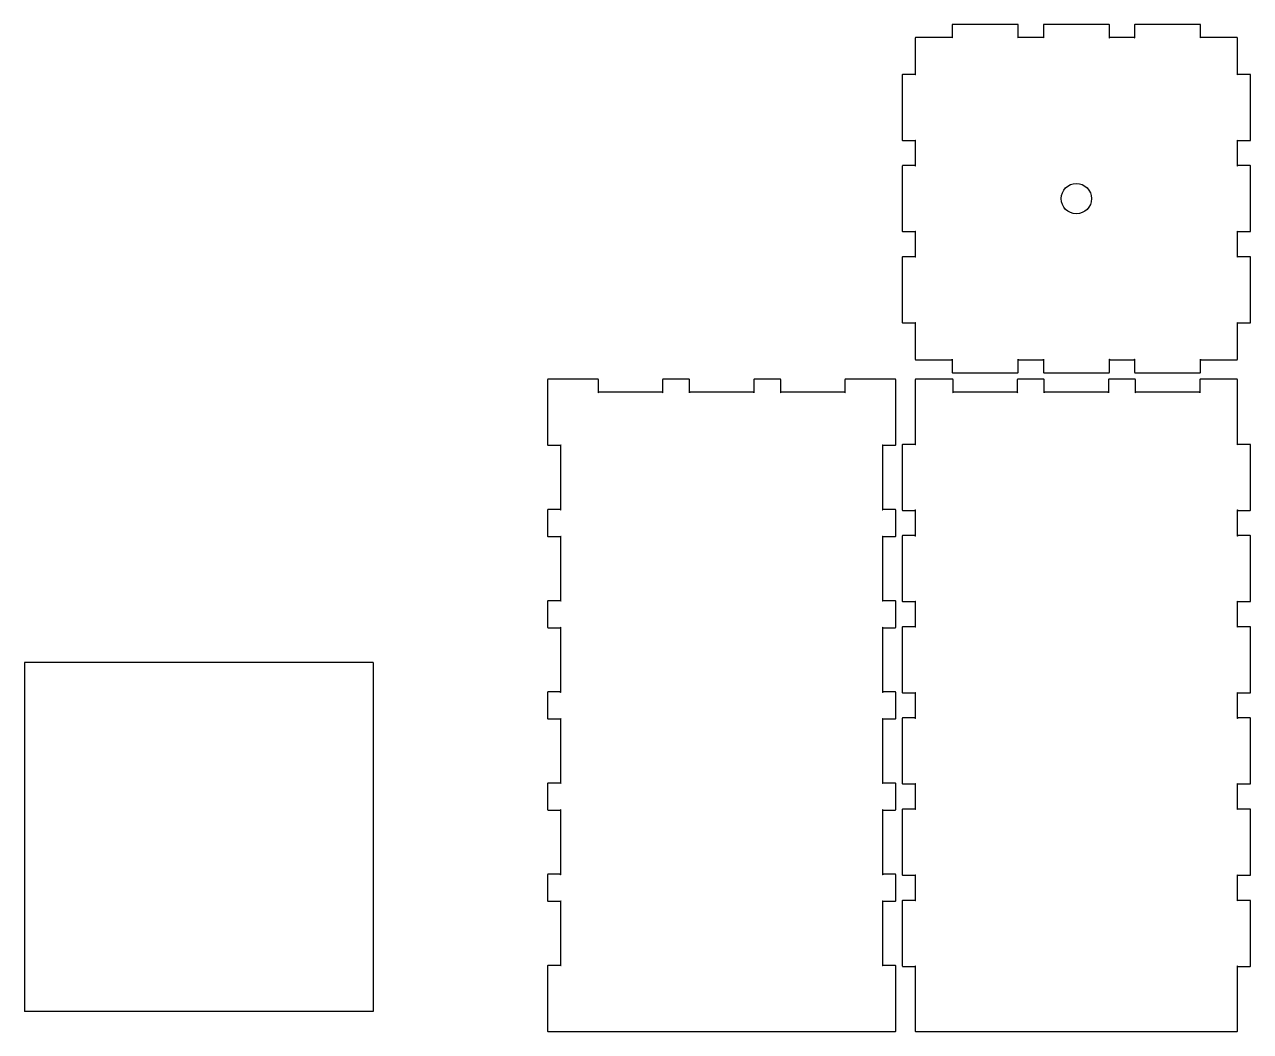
# Model space of a CAD drawing. Extents: x -296 to 191, y -127 to 257.
# Drawn here: x -90.9 to 191.5, y 24.9 to 256.8 of the extents above; entities that cross this region are included whole.
import ezdxf

# ---------------------------------------------------------------- set-up
doc = ezdxf.new("R2010")
doc.units = 0
doc.header["$MEASUREMENT"] = 0
doc.layers.add('MODELSKETCH_VISIBLE', color=7, linetype='CONTINUOUS')

msp = doc.modelspace()

# ---------------------------------------------------------------- linework, layer by layer
at = {"layer": 'MODELSKETCH_VISIBLE'}
for p, q in [((122.79, 256.74), (122.76, 256.68)), ((122.76, 256.68), (122.76, 256.66)), ((122.76, 256.66), (122.76, 253.66)), ((122.84, 256.76), (122.79, 256.74)), ((122.86, 256.76), (122.84, 256.76)), ((137.86, 256.76), (122.86, 256.76)), ((137.88, 256.76), (137.86, 256.76)), ((137.93, 256.74), (137.88, 256.76)), ((137.96, 256.68), (137.93, 256.74)), ((137.96, 256.66), (137.96, 256.68)), ((137.96, 253.66), (137.96, 256.66)), ((143.79, 256.74), (143.76, 256.68)), ((143.76, 256.68), (143.76, 256.66)), ((143.76, 256.66), (143.76, 253.66)), ((143.84, 256.76), (143.79, 256.74)), ((143.86, 256.76), (143.84, 256.76)), ((158.86, 256.76), (143.86, 256.76)), ((158.88, 256.76), (158.86, 256.76)), ((158.93, 256.74), (158.88, 256.76)), ((158.96, 256.68), (158.93, 256.74)), ((158.96, 256.66), (158.96, 256.68)), ((158.96, 253.66), (158.96, 256.66)), ((164.79, 256.74), (164.76, 256.68)), ((164.76, 256.68), (164.76, 256.66)), ((164.76, 256.66), (164.76, 253.66)), ((164.84, 256.76), (164.79, 256.74)), ((164.86, 256.76), (164.84, 256.76)), ((179.86, 256.76), (164.86, 256.76)), ((179.88, 256.76), (179.86, 256.76)), ((179.93, 256.74), (179.88, 256.76)), ((179.96, 256.68), (179.93, 256.74)), ((179.96, 256.66), (179.96, 256.68)), ((179.96, 253.66), (179.96, 256.66)), ((114.29, 253.73), (114.26, 253.68)), ((114.26, 253.68), (114.26, 253.66)), ((114.26, 253.66), (114.26, 245.16)), ((114.34, 253.76), (114.29, 253.73)), ((114.36, 253.76), (114.34, 253.76)), ((122.86, 253.76), (114.36, 253.76)), ((122.76, 253.68), (122.79, 253.73)), ((122.76, 253.66), (122.76, 253.68)), ((122.79, 253.73), (122.84, 253.76)), ((122.84, 253.76), (122.86, 253.76)), ((143.86, 253.76), (137.86, 253.76)), ((137.86, 253.76), (137.88, 253.76)), ((137.88, 253.76), (137.93, 253.73)), ((137.93, 253.73), (137.96, 253.68)), ((137.96, 253.68), (137.96, 253.66)), ((143.76, 253.68), (143.79, 253.73)), ((143.76, 253.66), (143.76, 253.68)), ((143.79, 253.73), (143.84, 253.76)), ((143.84, 253.76), (143.86, 253.76)), ((158.86, 253.76), (158.88, 253.76)), ((164.86, 253.76), (158.86, 253.76)), ((158.88, 253.76), (158.93, 253.73)), ((158.93, 253.73), (158.96, 253.68)), ((158.96, 253.68), (158.96, 253.66)), ((164.76, 253.68), (164.79, 253.73)), ((164.76, 253.66), (164.76, 253.68)), ((164.79, 253.73), (164.84, 253.76)), ((164.84, 253.76), (164.86, 253.76)), ((179.86, 253.76), (179.88, 253.76)), ((188.36, 253.76), (179.86, 253.76)), ((179.88, 253.76), (179.93, 253.73)), ((179.93, 253.73), (179.96, 253.68)), ((179.96, 253.68), (179.96, 253.66)), ((188.38, 253.76), (188.36, 253.76)), ((188.43, 253.73), (188.38, 253.76)), ((188.46, 253.68), (188.43, 253.73)), ((188.46, 253.66), (188.46, 253.68)), ((188.46, 245.16), (188.46, 253.66)), ((111.29, 245.24), (111.26, 245.18)), ((111.26, 245.18), (111.26, 245.16)), ((111.26, 245.16), (111.26, 230.16)), ((111.34, 245.26), (111.29, 245.24)), ((111.36, 245.26), (111.34, 245.26)), ((114.36, 245.26), (111.36, 245.26)), ((114.26, 245.18), (114.29, 245.24)), ((114.26, 245.16), (114.26, 245.18)), ((114.29, 245.24), (114.34, 245.26)), ((114.34, 245.26), (114.36, 245.26)), ((188.36, 245.26), (188.38, 245.26)), ((191.36, 245.26), (188.36, 245.26)), ((188.38, 245.26), (188.43, 245.24)), ((188.43, 245.24), (188.46, 245.18)), ((188.46, 245.18), (188.46, 245.16)), ((191.38, 245.26), (191.36, 245.26)), ((191.43, 245.24), (191.38, 245.26)), ((191.46, 245.18), (191.43, 245.24)), ((191.46, 245.16), (191.46, 245.18)), ((191.46, 230.16), (191.46, 245.16)), ((111.26, 230.16), (111.26, 230.15)), ((111.26, 230.15), (111.29, 230.09)), ((111.29, 230.09), (111.34, 230.06)), ((111.34, 230.06), (111.36, 230.06)), ((111.36, 230.06), (114.36, 230.06)), ((114.26, 230.15), (114.26, 230.16)), ((114.26, 230.16), (114.26, 224.16)), ((114.29, 230.09), (114.26, 230.15)), ((114.34, 230.06), (114.29, 230.09)), ((114.36, 230.06), (114.34, 230.06)), ((188.38, 230.06), (188.36, 230.06)), ((188.36, 230.06), (191.36, 230.06)), ((188.43, 230.09), (188.38, 230.06)), ((188.46, 230.15), (188.43, 230.09)), ((188.46, 224.16), (188.46, 230.16)), ((188.46, 230.16), (188.46, 230.15)), ((191.36, 230.06), (191.38, 230.06)), ((191.38, 230.06), (191.43, 230.09)), ((191.43, 230.09), (191.46, 230.15)), ((191.46, 230.15), (191.46, 230.16)), ((111.29, 224.23), (111.26, 224.18)), ((111.26, 224.18), (111.26, 224.16)), ((111.26, 224.16), (111.26, 209.16)), ((111.34, 224.26), (111.29, 224.23)), ((111.36, 224.26), (111.34, 224.26)), ((114.36, 224.26), (111.36, 224.26)), ((114.26, 224.18), (114.29, 224.23)), ((114.26, 224.16), (114.26, 224.18)), ((114.29, 224.23), (114.34, 224.26)), ((114.34, 224.26), (114.36, 224.26)), ((191.36, 224.26), (188.36, 224.26)), ((188.36, 224.26), (188.38, 224.26)), ((188.38, 224.26), (188.43, 224.23)), ((188.43, 224.23), (188.46, 224.18)), ((188.46, 224.18), (188.46, 224.16)), ((191.38, 224.26), (191.36, 224.26)), ((191.43, 224.23), (191.38, 224.26)), ((191.46, 224.18), (191.43, 224.23)), ((191.46, 224.16), (191.46, 224.18)), ((191.46, 209.16), (191.46, 224.16)), ((111.26, 209.16), (111.26, 209.15)), ((111.26, 209.15), (111.29, 209.09)), ((111.29, 209.09), (111.34, 209.06)), ((111.34, 209.06), (111.36, 209.06)), ((111.36, 209.06), (114.36, 209.06)), ((114.26, 209.15), (114.26, 209.16)), ((114.26, 209.16), (114.26, 203.16)), ((114.29, 209.09), (114.26, 209.15)), ((114.34, 209.06), (114.29, 209.09)), ((114.36, 209.06), (114.34, 209.06)), ((188.38, 209.06), (188.36, 209.06)), ((188.36, 209.06), (191.36, 209.06)), ((188.43, 209.09), (188.38, 209.06)), ((188.46, 209.15), (188.43, 209.09)), ((188.46, 203.16), (188.46, 209.16)), ((188.46, 209.16), (188.46, 209.15)), ((191.36, 209.06), (191.38, 209.06)), ((191.38, 209.06), (191.43, 209.09)), ((191.43, 209.09), (191.46, 209.15)), ((191.46, 209.15), (191.46, 209.16)), ((111.29, 203.23), (111.26, 203.18)), ((111.26, 203.18), (111.26, 203.16)), ((111.26, 203.16), (111.26, 188.16)), ((111.34, 203.26), (111.29, 203.23)), ((111.36, 203.26), (111.34, 203.26)), ((114.36, 203.26), (111.36, 203.26)), ((114.26, 203.18), (114.29, 203.23)), ((114.26, 203.16), (114.26, 203.18)), ((114.29, 203.23), (114.34, 203.26)), ((114.34, 203.26), (114.36, 203.26)), ((191.36, 203.26), (188.36, 203.26)), ((188.36, 203.26), (188.38, 203.26)), ((188.38, 203.26), (188.43, 203.23)), ((188.43, 203.23), (188.46, 203.18)), ((188.46, 203.18), (188.46, 203.16)), ((191.38, 203.26), (191.36, 203.26)), ((191.43, 203.23), (191.38, 203.26)), ((191.46, 203.18), (191.43, 203.23)), ((191.46, 203.16), (191.46, 203.18)), ((191.46, 188.16), (191.46, 203.16)), ((111.26, 188.16), (111.26, 188.15)), ((111.26, 188.15), (111.29, 188.09)), ((111.29, 188.09), (111.34, 188.06)), ((111.34, 188.06), (111.36, 188.06)), ((111.36, 188.06), (114.36, 188.06)), ((114.26, 188.15), (114.26, 188.16)), ((114.26, 188.16), (114.26, 179.66)), ((114.29, 188.09), (114.26, 188.15)), ((114.34, 188.06), (114.29, 188.09)), ((114.36, 188.06), (114.34, 188.06)), ((188.38, 188.06), (188.36, 188.06)), ((188.36, 188.06), (191.36, 188.06)), ((188.43, 188.09), (188.38, 188.06)), ((188.46, 188.15), (188.43, 188.09)), ((188.46, 179.66), (188.46, 188.16)), ((188.46, 188.16), (188.46, 188.15)), ((191.36, 188.06), (191.38, 188.06)), ((191.38, 188.06), (191.43, 188.09)), ((191.43, 188.09), (191.46, 188.15)), ((191.46, 188.15), (191.46, 188.16)), ((114.26, 179.66), (114.26, 179.65)), ((114.26, 179.65), (114.29, 179.59)), ((114.29, 179.59), (114.34, 179.56)), ((114.34, 179.56), (114.36, 179.56)), ((114.36, 179.56), (122.86, 179.56)), ((122.76, 179.66), (122.76, 176.66)), ((122.76, 179.65), (122.76, 179.66)), ((122.79, 179.59), (122.76, 179.65)), ((122.84, 179.56), (122.79, 179.59)), ((122.86, 179.56), (122.84, 179.56)), ((137.86, 179.56), (143.86, 179.56)), ((137.88, 179.56), (137.86, 179.56)), ((137.93, 179.59), (137.88, 179.56)), ((137.96, 179.65), (137.93, 179.59)), ((137.96, 179.66), (137.96, 179.65)), ((137.96, 176.66), (137.96, 179.66)), ((143.76, 179.65), (143.76, 179.66)), ((143.76, 179.66), (143.76, 176.66)), ((143.79, 179.59), (143.76, 179.65)), ((143.84, 179.56), (143.79, 179.59)), ((143.86, 179.56), (143.84, 179.56)), ((158.88, 179.56), (158.86, 179.56)), ((158.86, 179.56), (164.86, 179.56)), ((158.93, 179.59), (158.88, 179.56)), ((158.96, 179.65), (158.93, 179.59)), ((158.96, 176.66), (158.96, 179.66)), ((158.96, 179.66), (158.96, 179.65)), ((164.76, 179.65), (164.76, 179.66)), ((164.76, 179.66), (164.76, 176.66)), ((164.79, 179.59), (164.76, 179.65)), ((164.84, 179.56), (164.79, 179.59)), ((164.86, 179.56), (164.84, 179.56)), ((179.88, 179.56), (179.86, 179.56)), ((179.86, 179.56), (188.36, 179.56)), ((179.93, 179.59), (179.88, 179.56)), ((179.96, 179.65), (179.93, 179.59)), ((179.96, 176.66), (179.96, 179.66)), ((179.96, 179.66), (179.96, 179.65)), ((188.36, 179.56), (188.38, 179.56)), ((188.38, 179.56), (188.43, 179.59)), ((188.43, 179.59), (188.46, 179.65)), ((188.46, 179.65), (188.46, 179.66)), ((122.76, 176.66), (122.76, 176.65)), ((122.76, 176.65), (122.79, 176.59)), ((122.79, 176.59), (122.84, 176.56)), ((122.84, 176.56), (122.86, 176.56)), ((122.86, 176.56), (137.86, 176.56)), ((137.86, 176.56), (137.88, 176.56)), ((137.88, 176.56), (137.93, 176.59)), ((137.93, 176.59), (137.96, 176.65)), ((137.96, 176.65), (137.96, 176.66)), ((143.76, 176.66), (143.76, 176.65)), ((143.76, 176.65), (143.79, 176.59)), ((143.79, 176.59), (143.84, 176.56)), ((143.84, 176.56), (143.86, 176.56)), ((143.86, 176.56), (158.86, 176.56)), ((158.86, 176.56), (158.88, 176.56)), ((158.88, 176.56), (158.93, 176.59)), ((158.93, 176.59), (158.96, 176.65)), ((158.96, 176.65), (158.96, 176.66)), ((164.76, 176.66), (164.76, 176.65)), ((164.76, 176.65), (164.79, 176.59)), ((164.79, 176.59), (164.84, 176.56)), ((164.84, 176.56), (164.86, 176.56)), ((164.86, 176.56), (179.86, 176.56)), ((179.86, 176.56), (179.88, 176.56)), ((179.88, 176.56), (179.93, 176.59)), ((179.93, 176.59), (179.96, 176.65)), ((179.96, 176.65), (179.96, 176.66)), ((29.59, 175.03), (29.56, 174.98)), ((29.56, 174.98), (29.56, 174.96)), ((29.56, 174.96), (29.56, 171.96)), ((29.64, 175.06), (29.59, 175.03)), ((29.66, 175.06), (29.64, 175.06)), ((32.66, 175.06), (29.66, 175.06)), ((41.16, 175.06), (32.66, 175.06)), ((41.18, 175.06), (41.16, 175.06)), ((41.23, 175.03), (41.18, 175.06)), ((41.26, 174.98), (41.23, 175.03)), ((41.26, 174.96), (41.26, 174.98)), ((41.26, 171.96), (41.26, 174.96)), ((56.09, 175.03), (56.06, 174.98)), ((56.06, 174.98), (56.06, 174.96)), ((56.06, 174.96), (56.06, 171.96)), ((56.14, 175.06), (56.09, 175.03)), ((56.16, 175.06), (56.14, 175.06)), ((62.16, 175.06), (56.16, 175.06)), ((62.18, 175.06), (62.16, 175.06)), ((62.23, 175.03), (62.18, 175.06)), ((62.26, 174.98), (62.23, 175.03)), ((62.26, 174.96), (62.26, 174.98)), ((62.26, 171.96), (62.26, 174.96)), ((77.09, 175.03), (77.06, 174.98)), ((77.06, 174.98), (77.06, 174.96)), ((77.06, 174.96), (77.06, 171.96)), ((77.14, 175.06), (77.09, 175.03)), ((77.16, 175.06), (77.14, 175.06)), ((83.16, 175.06), (77.16, 175.06)), ((83.18, 175.06), (83.16, 175.06)), ((83.23, 175.03), (83.18, 175.06)), ((83.26, 174.98), (83.23, 175.03)), ((83.26, 174.96), (83.26, 174.98)), ((83.26, 171.96), (83.26, 174.96)), ((98.09, 175.03), (98.06, 174.98)), ((98.06, 174.98), (98.06, 174.96)), ((98.06, 174.96), (98.06, 171.96)), ((98.14, 175.06), (98.09, 175.03)), ((98.16, 175.06), (98.14, 175.06)), ((106.66, 175.06), (98.16, 175.06)), ((109.66, 175.06), (106.66, 175.06)), ((109.68, 175.06), (109.66, 175.06)), ((109.73, 175.03), (109.68, 175.06)), ((109.76, 174.98), (109.73, 175.03)), ((109.76, 174.96), (109.76, 174.98)), ((109.76, 171.96), (109.76, 174.96)), ((114.29, 175.03), (114.26, 174.98)), ((114.26, 174.98), (114.26, 174.96)), ((114.26, 174.96), (114.26, 171.96)), ((114.34, 175.06), (114.29, 175.03)), ((114.36, 175.06), (114.34, 175.06)), ((122.86, 175.06), (114.36, 175.06)), ((122.88, 175.06), (122.86, 175.06)), ((122.93, 175.03), (122.88, 175.06)), ((122.96, 174.98), (122.93, 175.03)), ((122.96, 174.96), (122.96, 174.98)), ((122.96, 171.96), (122.96, 174.96)), ((137.79, 175.03), (137.76, 174.98)), ((137.76, 174.98), (137.76, 174.96)), ((137.76, 174.96), (137.76, 171.96)), ((137.84, 175.06), (137.79, 175.03)), ((137.86, 175.06), (137.84, 175.06)), ((143.86, 175.06), (137.86, 175.06)), ((143.88, 175.06), (143.86, 175.06)), ((143.93, 175.03), (143.88, 175.06)), ((143.96, 174.98), (143.93, 175.03)), ((143.96, 174.96), (143.96, 174.98)), ((143.96, 171.96), (143.96, 174.96)), ((158.79, 175.03), (158.76, 174.98)), ((158.76, 174.98), (158.76, 174.96)), ((158.76, 174.96), (158.76, 171.96)), ((158.84, 175.06), (158.79, 175.03)), ((158.86, 175.06), (158.84, 175.06)), ((164.86, 175.06), (158.86, 175.06)), ((164.88, 175.06), (164.86, 175.06)), ((164.93, 175.03), (164.88, 175.06)), ((164.96, 174.98), (164.93, 175.03)), ((164.96, 174.96), (164.96, 174.98)), ((164.96, 171.96), (164.96, 174.96)), ((179.79, 175.03), (179.76, 174.98)), ((179.76, 174.98), (179.76, 174.96)), ((179.76, 174.96), (179.76, 171.96)), ((179.84, 175.06), (179.79, 175.03)), ((179.86, 175.06), (179.84, 175.06)), ((188.36, 175.06), (179.86, 175.06)), ((188.38, 175.06), (188.36, 175.06)), ((188.43, 175.03), (188.38, 175.06)), ((188.46, 174.98), (188.43, 175.03)), ((188.46, 174.96), (188.46, 174.98)), ((188.46, 171.96), (188.46, 174.96)), ((29.56, 171.96), (29.56, 159.96)), ((41.16, 172.06), (41.18, 172.06)), ((56.16, 172.06), (41.16, 172.06)), ((41.18, 172.06), (41.23, 172.03)), ((41.23, 172.03), (41.26, 171.98)), ((41.26, 171.98), (41.26, 171.96)), ((56.06, 171.98), (56.09, 172.03)), ((56.06, 171.96), (56.06, 171.98)), ((56.09, 172.03), (56.14, 172.06)), ((56.14, 172.06), (56.16, 172.06)), ((77.16, 172.06), (62.16, 172.06)), ((62.16, 172.06), (62.18, 172.06)), ((62.18, 172.06), (62.23, 172.03)), ((62.23, 172.03), (62.26, 171.98)), ((62.26, 171.98), (62.26, 171.96)), ((77.06, 171.98), (77.09, 172.03)), ((77.06, 171.96), (77.06, 171.98)), ((77.09, 172.03), (77.14, 172.06)), ((77.14, 172.06), (77.16, 172.06)), ((98.16, 172.06), (83.16, 172.06)), ((83.16, 172.06), (83.18, 172.06)), ((83.18, 172.06), (83.23, 172.03)), ((83.23, 172.03), (83.26, 171.98)), ((83.26, 171.98), (83.26, 171.96)), ((98.06, 171.98), (98.09, 172.03)), ((98.06, 171.96), (98.06, 171.98)), ((98.09, 172.03), (98.14, 172.06)), ((98.14, 172.06), (98.16, 172.06)), ((109.76, 159.96), (109.76, 171.96)), ((114.26, 171.96), (114.26, 159.96)), ((122.86, 172.06), (122.88, 172.06)), ((137.86, 172.06), (122.86, 172.06)), ((122.88, 172.06), (122.93, 172.03)), ((122.93, 172.03), (122.96, 171.98)), ((122.96, 171.98), (122.96, 171.96)), ((137.76, 171.98), (137.79, 172.03)), ((137.76, 171.96), (137.76, 171.98)), ((137.79, 172.03), (137.84, 172.06)), ((137.84, 172.06), (137.86, 172.06)), ((143.86, 172.06), (143.88, 172.06)), ((158.86, 172.06), (143.86, 172.06)), ((143.88, 172.06), (143.93, 172.03)), ((143.93, 172.03), (143.96, 171.98)), ((143.96, 171.98), (143.96, 171.96)), ((158.76, 171.98), (158.79, 172.03)), ((158.76, 171.96), (158.76, 171.98)), ((158.79, 172.03), (158.84, 172.06)), ((158.84, 172.06), (158.86, 172.06)), ((164.86, 172.06), (164.88, 172.06)), ((179.86, 172.06), (164.86, 172.06)), ((164.88, 172.06), (164.93, 172.03)), ((164.93, 172.03), (164.96, 171.98)), ((164.96, 171.98), (164.96, 171.96)), ((179.76, 171.98), (179.79, 172.03)), ((179.76, 171.96), (179.76, 171.98)), ((179.79, 172.03), (179.84, 172.06)), ((179.84, 172.06), (179.86, 172.06)), ((188.46, 159.96), (188.46, 171.96)), ((29.56, 159.96), (29.56, 159.95)), ((29.56, 159.95), (29.59, 159.89)), ((29.59, 159.89), (29.64, 159.86)), ((29.64, 159.86), (29.66, 159.86)), ((29.66, 159.86), (32.66, 159.86)), ((32.56, 159.96), (32.56, 144.96)), ((32.56, 159.95), (32.56, 159.96)), ((32.59, 159.89), (32.56, 159.95)), ((32.64, 159.86), (32.59, 159.89)), ((32.66, 159.86), (32.64, 159.86)), ((106.68, 159.86), (106.66, 159.86)), ((106.66, 159.86), (109.66, 159.86)), ((106.73, 159.89), (106.68, 159.86)), ((106.76, 159.95), (106.73, 159.89)), ((106.76, 144.96), (106.76, 159.96)), ((106.76, 159.96), (106.76, 159.95)), ((109.66, 159.86), (109.68, 159.86)), ((109.68, 159.86), (109.73, 159.89)), ((109.73, 159.89), (109.76, 159.95)), ((109.76, 159.95), (109.76, 159.96)), ((111.29, 160.03), (111.26, 159.98)), ((111.26, 159.98), (111.26, 159.96)), ((111.26, 159.96), (111.26, 144.96)), ((111.34, 160.06), (111.29, 160.03)), ((111.36, 160.06), (111.34, 160.06)), ((114.36, 160.06), (111.36, 160.06)), ((114.26, 159.98), (114.29, 160.03)), ((114.26, 159.96), (114.26, 159.98)), ((114.29, 160.03), (114.34, 160.06)), ((114.34, 160.06), (114.36, 160.06)), ((188.36, 160.06), (188.38, 160.06)), ((191.36, 160.06), (188.36, 160.06)), ((188.38, 160.06), (188.43, 160.03)), ((188.43, 160.03), (188.46, 159.98)), ((188.46, 159.98), (188.46, 159.96)), ((191.38, 160.06), (191.36, 160.06)), ((191.43, 160.03), (191.38, 160.06)), ((191.46, 159.98), (191.43, 160.03)), ((191.46, 159.96), (191.46, 159.98)), ((191.46, 144.96), (191.46, 159.96)), ((29.59, 145.03), (29.56, 144.98)), ((29.56, 144.98), (29.56, 144.96)), ((29.56, 144.96), (29.56, 138.96)), ((29.64, 145.06), (29.59, 145.03)), ((29.66, 145.06), (29.64, 145.06)), ((32.66, 145.06), (29.66, 145.06)), ((32.56, 144.98), (32.59, 145.03)), ((32.56, 144.96), (32.56, 144.98)), ((32.59, 145.03), (32.64, 145.06)), ((32.64, 145.06), (32.66, 145.06)), ((109.66, 145.06), (106.66, 145.06)), ((106.66, 145.06), (106.68, 145.06)), ((106.68, 145.06), (106.73, 145.03)), ((106.73, 145.03), (106.76, 144.98)), ((106.76, 144.98), (106.76, 144.96)), ((109.68, 145.06), (109.66, 145.06)), ((109.73, 145.03), (109.68, 145.06)), ((109.76, 144.98), (109.73, 145.03)), ((109.76, 144.96), (109.76, 144.98)), ((109.76, 138.96), (109.76, 144.96)), ((111.26, 144.96), (111.26, 144.95)), ((111.26, 144.95), (111.29, 144.89)), ((111.29, 144.89), (111.34, 144.86)), ((111.34, 144.86), (111.36, 144.86)), ((111.36, 144.86), (114.36, 144.86)), ((114.26, 144.96), (114.26, 138.96)), ((114.26, 144.95), (114.26, 144.96)), ((114.29, 144.89), (114.26, 144.95)), ((114.34, 144.86), (114.29, 144.89)), ((114.36, 144.86), (114.34, 144.86)), ((188.36, 144.86), (191.36, 144.86)), ((188.38, 144.86), (188.36, 144.86)), ((188.43, 144.89), (188.38, 144.86)), ((188.46, 144.95), (188.43, 144.89)), ((188.46, 144.96), (188.46, 144.95)), ((188.46, 138.96), (188.46, 144.96)), ((191.36, 144.86), (191.38, 144.86)), ((191.38, 144.86), (191.43, 144.89)), ((191.43, 144.89), (191.46, 144.95)), ((191.46, 144.95), (191.46, 144.96)), ((29.56, 138.96), (29.56, 138.95)), ((29.56, 138.95), (29.59, 138.89)), ((29.59, 138.89), (29.64, 138.86)), ((29.64, 138.86), (29.66, 138.86)), ((29.66, 138.86), (32.66, 138.86)), ((32.56, 138.96), (32.56, 123.96)), ((32.56, 138.95), (32.56, 138.96)), ((32.59, 138.89), (32.56, 138.95)), ((32.64, 138.86), (32.59, 138.89)), ((32.66, 138.86), (32.64, 138.86)), ((106.68, 138.86), (106.66, 138.86)), ((106.66, 138.86), (109.66, 138.86)), ((106.73, 138.89), (106.68, 138.86)), ((106.76, 138.95), (106.73, 138.89)), ((106.76, 123.96), (106.76, 138.96)), ((106.76, 138.96), (106.76, 138.95)), ((109.66, 138.86), (109.68, 138.86)), ((109.68, 138.86), (109.73, 138.89)), ((109.73, 138.89), (109.76, 138.95)), ((109.76, 138.95), (109.76, 138.96)), ((111.29, 139.03), (111.26, 138.98)), ((111.26, 138.98), (111.26, 138.96)), ((111.26, 138.96), (111.26, 123.96)), ((111.34, 139.06), (111.29, 139.03)), ((111.36, 139.06), (111.34, 139.06)), ((114.36, 139.06), (111.36, 139.06)), ((114.26, 138.98), (114.29, 139.03)), ((114.26, 138.96), (114.26, 138.98)), ((114.29, 139.03), (114.34, 139.06)), ((114.34, 139.06), (114.36, 139.06)), ((188.36, 139.06), (188.38, 139.06)), ((191.36, 139.06), (188.36, 139.06)), ((188.38, 139.06), (188.43, 139.03)), ((188.43, 139.03), (188.46, 138.98)), ((188.46, 138.98), (188.46, 138.96)), ((191.38, 139.06), (191.36, 139.06)), ((191.43, 139.03), (191.38, 139.06)), ((191.46, 138.98), (191.43, 139.03)), ((191.46, 138.96), (191.46, 138.98)), ((191.46, 123.96), (191.46, 138.96)), ((29.59, 124.03), (29.56, 123.98)), ((29.56, 123.98), (29.56, 123.96)), ((29.56, 123.96), (29.56, 117.96)), ((29.64, 124.06), (29.59, 124.03)), ((29.66, 124.06), (29.64, 124.06)), ((32.66, 124.06), (29.66, 124.06)), ((32.56, 123.98), (32.59, 124.03)), ((32.56, 123.96), (32.56, 123.98)), ((32.59, 124.03), (32.64, 124.06)), ((32.64, 124.06), (32.66, 124.06)), ((109.66, 124.06), (106.66, 124.06)), ((106.66, 124.06), (106.68, 124.06)), ((106.68, 124.06), (106.73, 124.03)), ((106.73, 124.03), (106.76, 123.98)), ((106.76, 123.98), (106.76, 123.96)), ((109.68, 124.06), (109.66, 124.06)), ((109.73, 124.03), (109.68, 124.06)), ((109.76, 123.98), (109.73, 124.03)), ((109.76, 123.96), (109.76, 123.98)), ((109.76, 117.96), (109.76, 123.96)), ((111.26, 123.96), (111.26, 123.95)), ((111.26, 123.95), (111.29, 123.89)), ((111.29, 123.89), (111.34, 123.86)), ((111.34, 123.86), (111.36, 123.86)), ((111.36, 123.86), (114.36, 123.86)), ((114.26, 123.96), (114.26, 117.96)), ((114.26, 123.95), (114.26, 123.96)), ((114.29, 123.89), (114.26, 123.95)), ((114.34, 123.86), (114.29, 123.89)), ((114.36, 123.86), (114.34, 123.86)), ((188.36, 123.86), (191.36, 123.86)), ((188.38, 123.86), (188.36, 123.86)), ((188.43, 123.89), (188.38, 123.86)), ((188.46, 123.95), (188.43, 123.89)), ((188.46, 123.96), (188.46, 123.95)), ((188.46, 117.96), (188.46, 123.96)), ((191.36, 123.86), (191.38, 123.86)), ((191.38, 123.86), (191.43, 123.89)), ((191.43, 123.89), (191.46, 123.95)), ((191.46, 123.95), (191.46, 123.96)), ((29.56, 117.96), (29.56, 117.95)), ((29.56, 117.95), (29.59, 117.89)), ((29.59, 117.89), (29.64, 117.86)), ((29.64, 117.86), (29.66, 117.86)), ((29.66, 117.86), (32.66, 117.86)), ((32.56, 117.96), (32.56, 102.96)), ((32.56, 117.95), (32.56, 117.96)), ((32.59, 117.89), (32.56, 117.95)), ((32.64, 117.86), (32.59, 117.89)), ((32.66, 117.86), (32.64, 117.86)), ((106.68, 117.86), (106.66, 117.86)), ((106.66, 117.86), (109.66, 117.86)), ((106.73, 117.89), (106.68, 117.86)), ((106.76, 117.95), (106.73, 117.89)), ((106.76, 102.96), (106.76, 117.96)), ((106.76, 117.96), (106.76, 117.95)), ((109.66, 117.86), (109.68, 117.86)), ((109.68, 117.86), (109.73, 117.89)), ((109.73, 117.89), (109.76, 117.95)), ((109.76, 117.95), (109.76, 117.96)), ((111.29, 118.03), (111.26, 117.98)), ((111.26, 117.98), (111.26, 117.96)), ((111.26, 117.96), (111.26, 102.96)), ((111.34, 118.06), (111.29, 118.03)), ((111.36, 118.06), (111.34, 118.06)), ((114.36, 118.06), (111.36, 118.06)), ((114.26, 117.98), (114.29, 118.03)), ((114.26, 117.96), (114.26, 117.98)), ((114.29, 118.03), (114.34, 118.06)), ((114.34, 118.06), (114.36, 118.06)), ((188.36, 118.06), (188.38, 118.06)), ((191.36, 118.06), (188.36, 118.06)), ((188.38, 118.06), (188.43, 118.03)), ((188.43, 118.03), (188.46, 117.98)), ((188.46, 117.98), (188.46, 117.96)), ((191.38, 118.06), (191.36, 118.06)), ((191.43, 118.03), (191.38, 118.06)), ((191.46, 117.98), (191.43, 118.03)), ((191.46, 117.96), (191.46, 117.98)), ((191.46, 102.96), (191.46, 117.96)), ((-10.61, 109.8), (-90.91, 109.8)), ((-90.91, 109.8), (-90.91, 29.5)), ((-10.61, 109.8), (-10.61, 29.5)), ((29.59, 103.03), (29.56, 102.98)), ((29.56, 102.98), (29.56, 102.96)), ((29.56, 102.96), (29.56, 96.96)), ((29.64, 103.06), (29.59, 103.03)), ((29.66, 103.06), (29.64, 103.06)), ((32.66, 103.06), (29.66, 103.06)), ((32.56, 102.98), (32.59, 103.03)), ((32.56, 102.96), (32.56, 102.98)), ((32.59, 103.03), (32.64, 103.06)), ((32.64, 103.06), (32.66, 103.06)), ((109.66, 103.06), (106.66, 103.06)), ((106.66, 103.06), (106.68, 103.06)), ((106.68, 103.06), (106.73, 103.03)), ((106.73, 103.03), (106.76, 102.98)), ((106.76, 102.98), (106.76, 102.96)), ((109.68, 103.06), (109.66, 103.06)), ((109.73, 103.03), (109.68, 103.06)), ((109.76, 102.98), (109.73, 103.03)), ((109.76, 102.96), (109.76, 102.98)), ((109.76, 96.96), (109.76, 102.96)), ((111.26, 102.96), (111.26, 102.95)), ((111.26, 102.95), (111.29, 102.89)), ((111.29, 102.89), (111.34, 102.86)), ((111.34, 102.86), (111.36, 102.86)), ((111.36, 102.86), (114.36, 102.86)), ((114.26, 102.95), (114.26, 102.96)), ((114.26, 102.96), (114.26, 96.96)), ((114.29, 102.89), (114.26, 102.95)), ((114.34, 102.86), (114.29, 102.89)), ((114.36, 102.86), (114.34, 102.86)), ((188.36, 102.86), (191.36, 102.86)), ((188.38, 102.86), (188.36, 102.86)), ((188.43, 102.89), (188.38, 102.86)), ((188.46, 102.95), (188.43, 102.89)), ((188.46, 102.96), (188.46, 102.95)), ((188.46, 96.96), (188.46, 102.96)), ((191.36, 102.86), (191.38, 102.86)), ((191.38, 102.86), (191.43, 102.89)), ((191.43, 102.89), (191.46, 102.95)), ((191.46, 102.95), (191.46, 102.96)), ((29.56, 96.96), (29.56, 96.95)), ((29.56, 96.95), (29.59, 96.89)), ((29.59, 96.89), (29.64, 96.86)), ((29.64, 96.86), (29.66, 96.86)), ((29.66, 96.86), (32.66, 96.86)), ((32.56, 96.96), (32.56, 81.96)), ((32.56, 96.95), (32.56, 96.96)), ((32.59, 96.89), (32.56, 96.95)), ((32.64, 96.86), (32.59, 96.89)), ((32.66, 96.86), (32.64, 96.86)), ((106.68, 96.86), (106.66, 96.86)), ((106.66, 96.86), (109.66, 96.86)), ((106.73, 96.89), (106.68, 96.86)), ((106.76, 96.95), (106.73, 96.89)), ((106.76, 81.96), (106.76, 96.96)), ((106.76, 96.96), (106.76, 96.95)), ((109.66, 96.86), (109.68, 96.86)), ((109.68, 96.86), (109.73, 96.89)), ((109.73, 96.89), (109.76, 96.95)), ((109.76, 96.95), (109.76, 96.96)), ((111.29, 97.03), (111.26, 96.98)), ((111.26, 96.98), (111.26, 96.96)), ((111.26, 96.96), (111.26, 81.96)), ((111.34, 97.06), (111.29, 97.03)), ((111.36, 97.06), (111.34, 97.06)), ((114.36, 97.06), (111.36, 97.06)), ((114.26, 96.98), (114.29, 97.03)), ((114.26, 96.96), (114.26, 96.98)), ((114.29, 97.03), (114.34, 97.06)), ((114.34, 97.06), (114.36, 97.06)), ((188.36, 97.06), (188.38, 97.06)), ((191.36, 97.06), (188.36, 97.06)), ((188.38, 97.06), (188.43, 97.03)), ((188.43, 97.03), (188.46, 96.98)), ((188.46, 96.98), (188.46, 96.96)), ((191.38, 97.06), (191.36, 97.06)), ((191.43, 97.03), (191.38, 97.06)), ((191.46, 96.98), (191.43, 97.03)), ((191.46, 96.96), (191.46, 96.98)), ((191.46, 81.96), (191.46, 96.96)), ((29.59, 82.03), (29.56, 81.98)), ((29.56, 81.98), (29.56, 81.96)), ((29.56, 81.96), (29.56, 75.96)), ((29.64, 82.06), (29.59, 82.03)), ((29.66, 82.06), (29.64, 82.06)), ((32.66, 82.06), (29.66, 82.06)), ((32.56, 81.98), (32.59, 82.03)), ((32.56, 81.96), (32.56, 81.98)), ((32.59, 82.03), (32.64, 82.06)), ((32.64, 82.06), (32.66, 82.06)), ((109.66, 82.06), (106.66, 82.06)), ((106.66, 82.06), (106.68, 82.06)), ((106.68, 82.06), (106.73, 82.03)), ((106.73, 82.03), (106.76, 81.98)), ((106.76, 81.98), (106.76, 81.96)), ((109.68, 82.06), (109.66, 82.06)), ((109.73, 82.03), (109.68, 82.06)), ((109.76, 81.98), (109.73, 82.03)), ((109.76, 81.96), (109.76, 81.98)), ((109.76, 75.96), (109.76, 81.96)), ((111.26, 81.96), (111.26, 81.95)), ((111.26, 81.95), (111.29, 81.89)), ((111.29, 81.89), (111.34, 81.86)), ((114.26, 81.95), (114.26, 81.96)), ((114.26, 81.96), (114.26, 75.96)), ((114.29, 81.89), (114.26, 81.95)), ((114.34, 81.86), (114.29, 81.89)), ((188.43, 81.89), (188.38, 81.86)), ((188.46, 81.95), (188.43, 81.89)), ((188.46, 81.96), (188.46, 81.95)), ((188.46, 75.96), (188.46, 81.96)), ((191.38, 81.86), (191.43, 81.89)), ((191.43, 81.89), (191.46, 81.95)), ((191.46, 81.95), (191.46, 81.96)), ((111.34, 81.86), (111.36, 81.86)), ((111.36, 81.86), (114.36, 81.86)), ((114.36, 81.86), (114.34, 81.86)), ((188.36, 81.86), (191.36, 81.86)), ((188.38, 81.86), (188.36, 81.86)), ((191.36, 81.86), (191.38, 81.86)), ((29.56, 75.96), (29.56, 75.95)), ((29.56, 75.95), (29.59, 75.89)), ((29.59, 75.89), (29.64, 75.86)), ((29.64, 75.86), (29.66, 75.86)), ((29.66, 75.86), (32.66, 75.86)), ((32.56, 75.96), (32.56, 60.96)), ((32.56, 75.95), (32.56, 75.96)), ((32.59, 75.89), (32.56, 75.95)), ((32.64, 75.86), (32.59, 75.89)), ((32.66, 75.86), (32.64, 75.86)), ((106.68, 75.86), (106.66, 75.86)), ((106.66, 75.86), (109.66, 75.86)), ((106.73, 75.89), (106.68, 75.86)), ((106.76, 75.95), (106.73, 75.89)), ((106.76, 60.96), (106.76, 75.96)), ((106.76, 75.96), (106.76, 75.95)), ((109.66, 75.86), (109.68, 75.86)), ((109.68, 75.86), (109.73, 75.89)), ((109.73, 75.89), (109.76, 75.95)), ((109.76, 75.95), (109.76, 75.96)), ((111.29, 76.04), (111.26, 75.98)), ((111.26, 75.98), (111.26, 75.96)), ((111.26, 75.96), (111.26, 60.96)), ((111.34, 76.06), (111.29, 76.04)), ((111.36, 76.06), (111.34, 76.06)), ((114.36, 76.06), (111.36, 76.06)), ((114.26, 75.98), (114.29, 76.04)), ((114.26, 75.96), (114.26, 75.98)), ((114.29, 76.04), (114.34, 76.06)), ((114.34, 76.06), (114.36, 76.06)), ((188.36, 76.06), (188.38, 76.06)), ((191.36, 76.06), (188.36, 76.06)), ((188.38, 76.06), (188.43, 76.04)), ((188.43, 76.04), (188.46, 75.98)), ((188.46, 75.98), (188.46, 75.96)), ((191.38, 76.06), (191.36, 76.06)), ((191.43, 76.04), (191.38, 76.06)), ((191.46, 75.98), (191.43, 76.04)), ((191.46, 75.96), (191.46, 75.98)), ((191.46, 60.96), (191.46, 75.96)), ((29.59, 61.03), (29.56, 60.98)), ((29.56, 60.98), (29.56, 60.96)), ((29.56, 60.96), (29.56, 54.96)), ((29.64, 61.06), (29.59, 61.03)), ((29.66, 61.06), (29.64, 61.06)), ((32.66, 61.06), (29.66, 61.06)), ((32.56, 60.98), (32.59, 61.03)), ((32.56, 60.96), (32.56, 60.98)), ((32.59, 61.03), (32.64, 61.06)), ((32.64, 61.06), (32.66, 61.06)), ((109.66, 61.06), (106.66, 61.06)), ((106.66, 61.06), (106.68, 61.06)), ((106.68, 61.06), (106.73, 61.03)), ((106.73, 61.03), (106.76, 60.98)), ((106.76, 60.98), (106.76, 60.96)), ((109.68, 61.06), (109.66, 61.06)), ((109.73, 61.03), (109.68, 61.06)), ((109.76, 60.98), (109.73, 61.03)), ((109.76, 60.96), (109.76, 60.98)), ((109.76, 54.96), (109.76, 60.96)), ((111.26, 60.96), (111.26, 60.95)), ((111.26, 60.95), (111.29, 60.89)), ((111.29, 60.89), (111.34, 60.86)), ((111.34, 60.86), (111.36, 60.86)), ((111.36, 60.86), (114.36, 60.86)), ((114.26, 60.95), (114.26, 60.96)), ((114.26, 60.96), (114.26, 54.96)), ((114.29, 60.89), (114.26, 60.95)), ((114.34, 60.86), (114.29, 60.89)), ((114.36, 60.86), (114.34, 60.86)), ((188.38, 60.86), (188.36, 60.86)), ((188.36, 60.86), (191.36, 60.86)), ((188.43, 60.89), (188.38, 60.86)), ((188.46, 60.95), (188.43, 60.89)), ((188.46, 54.96), (188.46, 60.96)), ((188.46, 60.96), (188.46, 60.95)), ((191.36, 60.86), (191.38, 60.86)), ((191.38, 60.86), (191.43, 60.89)), ((191.43, 60.89), (191.46, 60.95)), ((191.46, 60.95), (191.46, 60.96)), ((29.56, 54.96), (29.56, 54.95)), ((29.56, 54.95), (29.59, 54.89)), ((29.59, 54.89), (29.64, 54.86)), ((29.64, 54.86), (29.66, 54.86)), ((29.66, 54.86), (32.66, 54.86)), ((32.56, 54.96), (32.56, 39.96)), ((32.56, 54.95), (32.56, 54.96)), ((32.59, 54.89), (32.56, 54.95)), ((32.64, 54.86), (32.59, 54.89)), ((32.66, 54.86), (32.64, 54.86)), ((106.68, 54.86), (106.66, 54.86)), ((106.66, 54.86), (109.66, 54.86)), ((106.73, 54.89), (106.68, 54.86)), ((106.76, 54.95), (106.73, 54.89)), ((106.76, 39.96), (106.76, 54.96)), ((106.76, 54.96), (106.76, 54.95)), ((109.66, 54.86), (109.68, 54.86)), ((109.68, 54.86), (109.73, 54.89)), ((109.73, 54.89), (109.76, 54.95)), ((109.76, 54.95), (109.76, 54.96)), ((111.29, 55.03), (111.26, 54.98)), ((111.26, 54.98), (111.26, 54.96)), ((111.26, 54.96), (111.26, 39.96)), ((111.34, 55.06), (111.29, 55.03)), ((111.36, 55.06), (111.34, 55.06)), ((114.36, 55.06), (111.36, 55.06)), ((114.26, 54.98), (114.29, 55.03)), ((114.26, 54.96), (114.26, 54.98)), ((114.29, 55.03), (114.34, 55.06)), ((114.34, 55.06), (114.36, 55.06)), ((191.36, 55.06), (188.36, 55.06)), ((188.36, 55.06), (188.38, 55.06)), ((188.38, 55.06), (188.43, 55.03)), ((188.43, 55.03), (188.46, 54.98)), ((188.46, 54.98), (188.46, 54.96)), ((191.38, 55.06), (191.36, 55.06)), ((191.43, 55.03), (191.38, 55.06)), ((191.46, 54.98), (191.43, 55.03)), ((191.46, 54.96), (191.46, 54.98)), ((191.46, 39.96), (191.46, 54.96)), ((29.59, 40.04), (29.56, 39.98)), ((29.56, 39.98), (29.56, 39.96)), ((29.56, 39.96), (29.56, 27.96)), ((29.64, 40.06), (29.59, 40.04)), ((29.66, 40.06), (29.64, 40.06)), ((32.66, 40.06), (29.66, 40.06)), ((32.56, 39.98), (32.59, 40.04)), ((32.56, 39.96), (32.56, 39.98)), ((32.59, 40.04), (32.64, 40.06)), ((32.64, 40.06), (32.66, 40.06)), ((109.66, 40.06), (106.66, 40.06)), ((106.66, 40.06), (106.68, 40.06)), ((106.68, 40.06), (106.73, 40.04)), ((106.73, 40.04), (106.76, 39.98)), ((106.76, 39.98), (106.76, 39.96)), ((109.68, 40.06), (109.66, 40.06)), ((109.73, 40.04), (109.68, 40.06)), ((109.76, 39.98), (109.73, 40.04)), ((109.76, 39.96), (109.76, 39.98)), ((109.76, 27.96), (109.76, 39.96)), ((111.26, 39.96), (111.26, 39.95)), ((111.26, 39.95), (111.29, 39.89)), ((111.29, 39.89), (111.34, 39.86)), ((111.34, 39.86), (111.36, 39.86)), ((111.36, 39.86), (114.36, 39.86)), ((114.26, 39.95), (114.26, 39.96)), ((114.26, 39.96), (114.26, 27.96)), ((114.29, 39.89), (114.26, 39.95)), ((114.34, 39.86), (114.29, 39.89)), ((114.36, 39.86), (114.34, 39.86)), ((188.38, 39.86), (188.36, 39.86)), ((188.36, 39.86), (191.36, 39.86)), ((188.43, 39.89), (188.38, 39.86)), ((188.46, 39.95), (188.43, 39.89)), ((188.46, 27.96), (188.46, 39.96)), ((188.46, 39.96), (188.46, 39.95)), ((191.36, 39.86), (191.38, 39.86)), ((191.38, 39.86), (191.43, 39.89)), ((191.43, 39.89), (191.46, 39.95)), ((191.46, 39.95), (191.46, 39.96)), ((-10.61, 29.5), (-90.91, 29.5)), ((29.56, 27.96), (29.56, 24.96)), ((109.76, 24.96), (109.76, 27.96)), ((114.26, 27.96), (114.26, 24.96)), ((188.46, 24.96), (188.46, 27.96)), ((29.56, 24.96), (29.56, 24.95)), ((29.56, 24.95), (29.59, 24.89)), ((29.59, 24.89), (29.64, 24.86)), ((29.64, 24.86), (29.66, 24.86)), ((29.66, 24.86), (32.66, 24.86)), ((32.66, 24.86), (106.66, 24.86)), ((106.66, 24.86), (109.66, 24.86)), ((109.66, 24.86), (109.68, 24.86)), ((109.68, 24.86), (109.73, 24.89)), ((109.73, 24.89), (109.76, 24.95)), ((109.76, 24.95), (109.76, 24.96)), ((114.26, 24.96), (114.26, 24.95)), ((114.26, 24.95), (114.29, 24.89)), ((114.29, 24.89), (114.34, 24.86)), ((114.34, 24.86), (114.36, 24.86)), ((114.36, 24.86), (122.86, 24.86)), ((122.86, 24.86), (179.86, 24.86)), ((179.86, 24.86), (188.36, 24.86)), ((188.36, 24.86), (188.38, 24.86)), ((188.38, 24.86), (188.43, 24.89)), ((188.43, 24.89), (188.46, 24.95)), ((188.46, 24.95), (188.46, 24.96))]:
    msp.add_line(p, q, dxfattribs=at)
msp.add_circle((151.36, 216.66), 3.5, dxfattribs=at)

doc.saveas('drawing.dxf')
